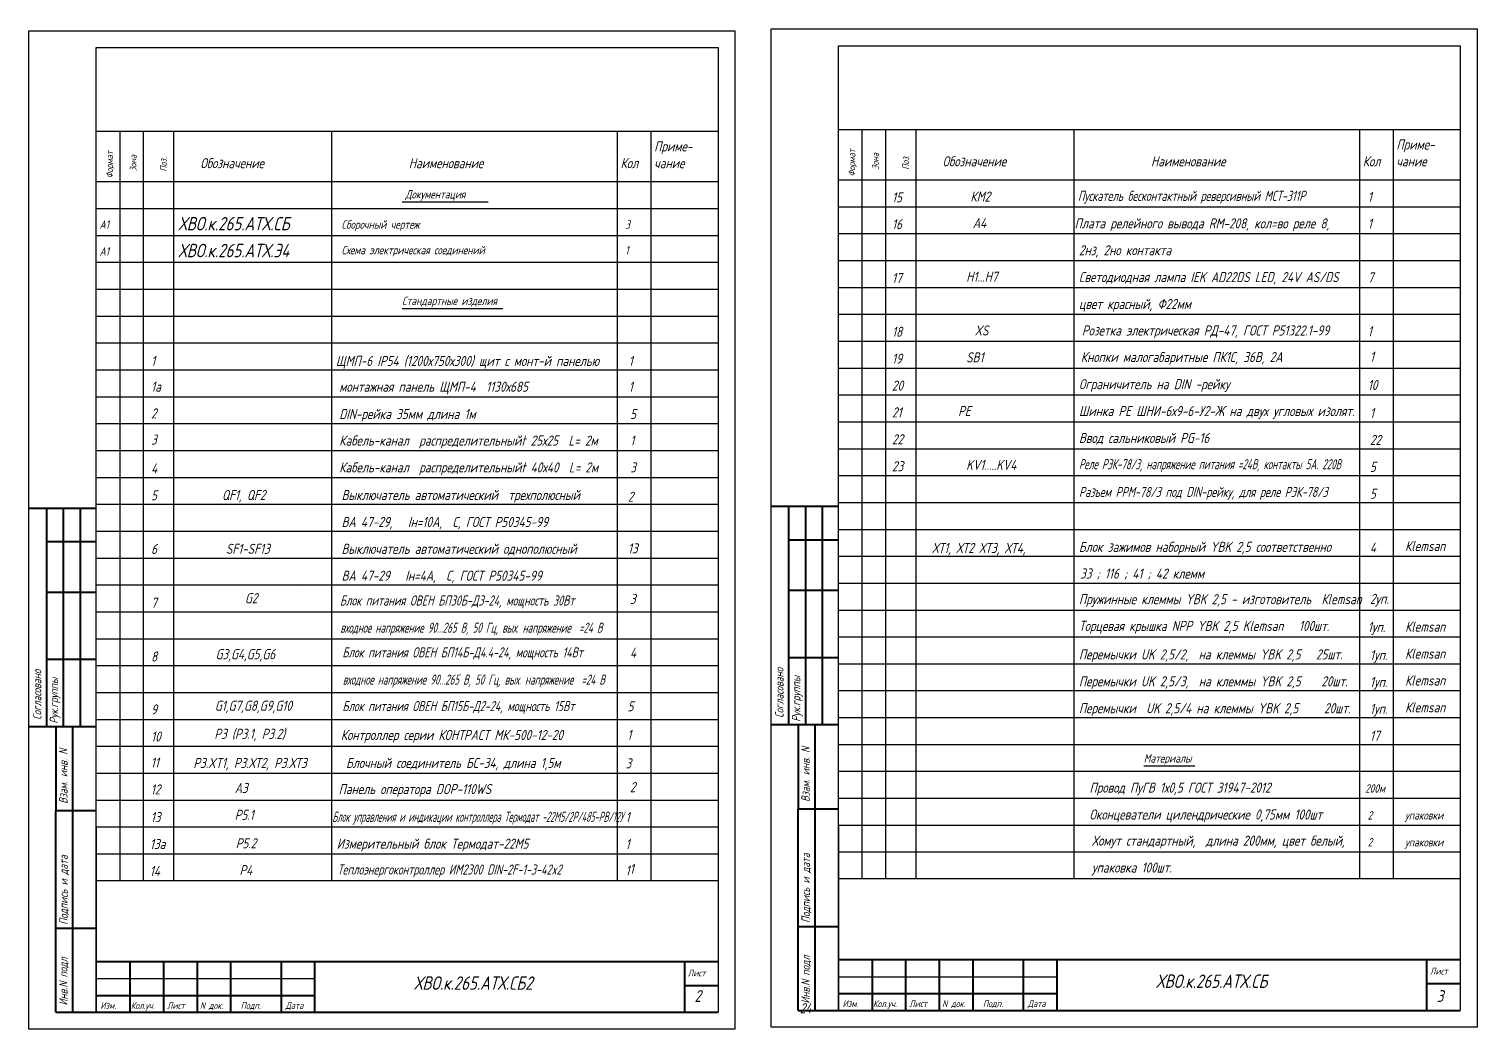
# Model space of a CAD drawing. Header units: millimetres. Extents: x 1012 to 5632, y 4 to 1530.
# Drawn here: x 1883.9 to 2314.7, y 6 to 303.6 of the extents above; entities that cross this region are included whole.
import ezdxf

# ---------------------------------------------------------------- set-up
doc = ezdxf.new("R2010")
doc.units = ezdxf.units.MM
doc.linetypes.add('HIDDEN', pattern=[0.375, 0.25, -0.125])
doc.layers.add('MAIN', color=7, linetype='Continuous', lineweight=50)
doc.layers.add('TEXT', color=250, linetype='Continuous')
doc.styles.add('GOST тип А', font='GOST_A.TTF', dxfattribs={"oblique": 15})
doc.styles.get("Standard").update_dxf_attribs({"font": 'GOST_A.TTF', "width": 0.8, "oblique": 15, "height": 3})

msp = doc.modelspace()

# ---------------------------------------------------------------- linework, layer by layer
for p, q in [((1883.8702, 303.0199), (2093.8702, 303.0199)), ((1883.8702, 6.0199), (1883.8702, 303.0199)), ((2093.8702, 303.0199), (2093.8702, 6.0199)), ((2104.6905, 303.5756), (2314.6905, 303.5756)), ((2104.6905, 6.5756), (2104.6905, 303.5756)), ((2314.6905, 303.5756), (2314.6905, 6.5756)), ((1903.8702, 250.1418), (2088.8702, 250.1418)), ((1903.8702, 250.1418), (2088.8702, 250.1418)), ((1994.8702, 252.1418), (2020.4833, 252.1418)), ((2124.6905, 250.6975), (2309.6905, 250.6975)), ((2124.6905, 250.6975), (2309.6905, 250.6975)), ((1903.8702, 242.1418), (2088.8702, 242.1418)), ((1903.8702, 242.1418), (2088.8702, 242.1418)), ((2124.6905, 242.6975), (2309.6905, 242.6975)), ((2124.6905, 242.6975), (2309.6905, 242.6975)), ((1903.8702, 234.1418), (2088.8702, 234.1418)), ((1903.8702, 234.1418), (2088.8702, 234.1418)), ((2124.6905, 234.6975), (2309.6905, 234.6975)), ((2124.6905, 234.6975), (2309.6905, 234.6975)), ((1903.8702, 226.1418), (2088.8702, 226.1418)), ((2124.6905, 226.6975), (2309.6905, 226.6975)), ((1994.8702, 220.4196), (2024.8792, 220.4196)), ((1903.8702, 218.1418), (2088.8702, 218.1418)), ((2124.6905, 218.6975), (2309.6905, 218.6975)), ((1903.8702, 210.1418), (2088.8702, 210.1418)), ((2124.6905, 210.6975), (2309.6905, 210.6975)), ((2124.6905, 202.6975), (2309.6905, 202.6975)), ((1903.8702, 202.1418), (2088.8702, 202.1418)), ((1903.8702, 194.1418), (2088.8702, 194.1418)), ((2124.6905, 194.6975), (2309.6905, 194.6975)), ((1903.8702, 186.1418), (2088.8702, 186.1418)), ((2124.6905, 186.6975), (2309.6905, 186.6975)), ((1903.8702, 178.1418), (2088.8702, 178.1418)), ((2124.6905, 178.6975), (2309.6905, 178.6975)), ((1903.8702, 170.1418), (2088.8702, 170.1418)), ((2124.6905, 170.6975), (2309.6905, 170.6975)), ((1903.8702, 162.1418), (2088.8702, 162.1418)), ((2124.6905, 162.6975), (2309.6905, 162.6975)), ((1903.8702, 154.1418), (2088.8702, 154.1418)), ((2124.6905, 154.6975), (2309.6905, 154.6975)), ((2124.6905, 146.6975), (2309.6905, 146.6975)), ((1903.8702, 146.1418), (2088.8702, 146.1418)), ((1903.8702, 138.1418), (2088.8702, 138.1418)), ((2124.6905, 138.6975), (2309.6905, 138.6975)), ((1903.8702, 130.1418), (2088.8702, 130.1418)), ((2124.6905, 130.6975), (2309.6905, 130.6975)), ((1903.8702, 122.1418), (2088.8702, 122.1418)), ((2124.6905, 122.6975), (2309.6905, 122.6975)), ((1903.8702, 114.1418), (2088.8702, 114.1418)), ((2124.6905, 114.6975), (2309.6905, 114.6975)), ((1903.8702, 106.1418), (2088.8702, 106.1418)), ((2124.6905, 106.6975), (2309.6905, 106.6975)), ((1903.8702, 98.1418), (2088.8702, 98.1418)), ((2124.6905, 98.6975), (2309.6905, 98.6975)), ((2124.6905, 90.6975), (2309.6905, 90.6975)), ((1903.8702, 90.1418), (2088.8702, 90.1418)), ((1903.8702, 82.1418), (2088.8702, 82.1418)), ((2124.6905, 82.6975), (2309.6905, 82.6975)), ((2215.5249, 84.3047), (2230.7047, 84.3047)), ((1903.8702, 74.1418), (2088.8702, 74.1418)), ((2124.6905, 74.6975), (2309.6905, 74.6975)), ((1903.8702, 66.1418), (2088.8702, 66.1418)), ((2124.6905, 66.6975), (2309.6905, 66.6975)), ((1903.8702, 58.1418), (2088.8702, 58.1418)), ((2124.6905, 58.6975), (2309.6905, 58.6975)), ((1903.8702, 50.2638), (2088.8702, 50.2638)), ((2124.6905, 50.8195), (2309.6905, 50.8195)), ((2093.8702, 6.0199), (1883.8702, 6.0199)), ((2314.6905, 6.5756), (2104.6905, 6.5756))]:
    msp.add_line(p, q)
at = {"lineweight": 30}
for p, q in [((1903.8702, 298.0199), (2088.8702, 298.0199)), ((1903.8702, 11.0199), (1903.8702, 298.0199)), ((2088.8702, 298.0199), (2088.8702, 11.0199)), ((2124.6905, 298.5756), (2309.6905, 298.5756)), ((2124.6905, 11.5756), (2124.6905, 298.5756)), ((2309.6905, 298.5756), (2309.6905, 11.5756)), ((1903.8702, 273.1418), (2088.8702, 273.1418)), ((1910.8702, 273.1418), (1910.8702, 50.2638)), ((1917.8702, 273.1418), (1917.8702, 50.2638)), ((1926.8702, 273.1418), (1926.8702, 50.2638)), ((1973.8702, 273.1418), (1973.8702, 50.2638)), ((2058.8702, 273.1418), (2058.8702, 50.2638)), ((2068.8702, 273.1418), (2068.8702, 50.2638)), ((2124.6905, 273.6975), (2309.6905, 273.6975)), ((2131.6905, 273.6975), (2131.6905, 50.8195)), ((2138.6905, 273.6975), (2138.6905, 50.8195)), ((2147.6905, 273.6975), (2147.6905, 50.8195)), ((2194.6905, 273.6975), (2194.6905, 50.8195)), ((2279.6905, 273.6975), (2279.6905, 50.8195)), ((2289.6905, 273.6975), (2289.6905, 50.8195)), ((2124.6905, 258.6975), (2309.6905, 258.6975)), ((1903.8702, 258.1418), (2088.8702, 258.1418)), ((1903.8702, 66.0199), (1903.8702, 11.0199)), ((2124.6905, 66.5756), (2124.6905, 11.5756))]:
    msp.add_line(p, q, dxfattribs=at)
at = {"color": 7, "lineweight": 40}
for p, q in [((2088.8702, 26.0199), (1903.8702, 26.0199)), ((1913.8702, 26.0199), (1913.8702, 11.0199)), ((1923.8702, 26.0199), (1923.8702, 11.0199)), ((1933.8702, 26.0199), (1933.8702, 11.0199)), ((1943.8702, 26.0199), (1943.8702, 11.0199)), ((1958.8702, 26.0199), (1958.8702, 11.0199)), ((1968.8702, 26.0199), (1968.8702, 11.0199)), ((2078.8702, 26.0199), (2078.8702, 11.0199)), ((2309.6905, 26.5756), (2124.6905, 26.5756)), ((2134.6905, 26.5756), (2134.6905, 11.5756)), ((2144.6905, 26.5756), (2144.6905, 11.5756)), ((2154.6905, 26.5756), (2154.6905, 11.5756)), ((2164.6905, 26.5756), (2164.6905, 11.5756)), ((2179.6905, 26.5756), (2179.6905, 11.5756)), ((2189.6905, 26.5756), (2189.6905, 11.5756)), ((2299.6905, 26.5756), (2299.6905, 11.5756)), ((2078.8702, 19.0199), (2088.8702, 19.0199)), ((2299.6905, 19.5756), (2309.6905, 19.5756)), ((1903.8702, 16.0199), (1968.8702, 16.0199)), ((2124.6905, 16.5756), (2189.6905, 16.5756)), ((1903.8702, 11.0199), (2088.8702, 11.0199)), ((2124.6905, 11.5756), (2309.6905, 11.5756))]:
    msp.add_line(p, q, dxfattribs=at)
at = {"color": 7}
for p, q in [((1903.8702, 26.0199), (1903.8702, 11.0199)), ((2124.6905, 26.5756), (2124.6905, 11.5756)), ((2124.6905, 21.5756), (2189.6905, 21.5756)), ((1903.8702, 21.0199), (1968.8702, 21.0199))]:
    msp.add_line(p, q, dxfattribs=at)
at = {"lineweight": 40}
for p, q in [((1891.8702, 11.0199), (2088.8702, 11.0199)), ((2112.6905, 11.5756), (2309.6905, 11.5756))]:
    msp.add_line(p, q, dxfattribs=at)
at = {"layer": 'MAIN', "color": 7, "linetype": 'Continuous', "lineweight": 40}
for p, q in [((1883.8702, 161.0318), (1903.8702, 161.0318)), ((1889.0688, 161.0318), (1889.0688, 96.0318)), ((1894.0688, 161.0318), (1894.0688, 96.0318)), ((1899.0688, 161.0318), (1899.0688, 96.0318)), ((2104.6905, 161.5875), (2124.6905, 161.5875)), ((2109.8891, 161.5875), (2109.8891, 96.5875)), ((2114.8891, 161.5875), (2114.8891, 96.5875)), ((2119.8891, 161.5875), (2119.8891, 96.5875)), ((1889.0688, 151.0318), (1903.8702, 151.0318)), ((2109.8891, 151.5875), (2124.6905, 151.5875)), ((1889.0688, 136.0318), (1903.8702, 136.0318)), ((2109.8891, 136.5875), (2124.6905, 136.5875)), ((2109.8891, 116.5875), (2124.6905, 116.5875)), ((1889.0688, 116.0318), (1903.8702, 116.0318)), ((1883.8702, 96.0318), (1903.8702, 96.0318)), ((1891.8702, 96.0199), (1891.8702, 71.0199)), ((1896.8702, 96.0199), (1896.8702, 11.0199)), ((2104.6905, 96.5875), (2124.6905, 96.5875)), ((2112.6905, 96.5756), (2112.6905, 71.5756)), ((2117.6905, 96.5756), (2117.6905, 11.5756)), ((1891.8702, 11.0199), (1891.8702, 71.0199)), ((1891.8702, 71.0199), (1903.8702, 71.0199)), ((2112.6905, 11.5756), (2112.6905, 71.5756)), ((2112.6905, 71.5756), (2124.6905, 71.5756)), ((1891.8702, 36.0199), (1903.8702, 36.0199)), ((2112.6905, 36.5756), (2124.6905, 36.5756))]:
    msp.add_line(p, q, dxfattribs=at)
at = {"layer": 'MAIN', "color": 7, "linetype": 'Continuous', "lineweight": -3}
msp.add_line((1965.5832, 136.5684), (1965.5832, 136.5684), dxfattribs=at)

# ---------------------------------------------------------------- texts
at = {"style": 'GOST тип А', "oblique": 15}
for s, height, p in [('Приме-', 3, (2069.8702, 267.1418)), ('Обозначение', 3, (1934.8702, 262.1418)), ('Наименование', 3, (1996.8702, 262.1418)), ('Наименование', 3, (1996.8702, 262.1418)), ('Кол', 3, (2059.8702, 262.1418)), ('чание', 3, (2069.8702, 262.1418)), ('Документация', 2.5, (1995.8702, 253.1418)), ('А1', 2.5, (1904.8702, 244.1418)), ('Сборочный чертеж', 2.5, (1976.8702, 244.1418)), ('3', 2.5, (2061.2607, 244.1418)), ('А1', 2.5, (1904.8702, 236.1418)), ('Схема электрическая соединений', 2.5, (1976.8702, 236.5375)), ('1', 2.5, (2061.2607, 236.5358)), ('Стандартные изделия', 2.5, (1994.8702, 221.4196))]:
    msp.add_text(s, height=height, dxfattribs=at).set_placement(p)
at = {"oblique": 15}
for s, p in [('Формат', (2129.6905, 259.6975)), ('Зона', (2136.6905, 261.6975)), ('Поз.', (2145.6905, 261.6975))]:
    msp.add_text(s, height=2, rotation=90, dxfattribs=at).set_placement(p)
for s, height, p in [('Приме-', 3, (2290.6905, 267.6975)), ('Обозначение', 3, (2155.6905, 262.6975)), ('Наименование', 3, (2217.6905, 262.6975)), ('Наименование', 3, (2217.6905, 262.6975)), ('Кол', 3, (2280.6905, 262.6975)), ('чание', 3, (2290.6905, 262.6975)), ('Материалы', 2.5, (2215.5249, 85.3047)), ('200м', 2.5, (2281.3852, 76.35)), ('Оконцеватели цилендрические 0,75мм 100шт', 3, (2199.3852, 68.35)), ('2', 2.5, (2282.1352, 68.35)), ('упаковки', 2.5, (2293.2297, 68.35)), ('2', 2.5, (2282.1352, 60.35)), ('упаковки', 2.5, (2293.2297, 60.35))]:
    msp.add_text(s, height=height, dxfattribs=at).set_placement(p)
at = {"style": 'GOST тип А', "oblique": 15}
for s, p in [('Формат', (1908.8702, 259.1418)), ('Зона', (1915.8702, 261.1418)), ('Поз.', (1924.8702, 261.1418))]:
    msp.add_text(s, height=2, rotation=90, dxfattribs=at).set_placement(p)
at = {"color": 7, "style": 'GOST тип А', "oblique": 15}
for s, p in [('15', (2140.6224, 251.981)), ('1', (2282.1742, 252.122)), ('16', (2140.6224, 243.981)), ('1', (2282.1742, 244.122)), ('17', (2140.6224, 227.981)), ('Н1...Н7', (2162.6883, 228.3635)), ('7', (2282.1742, 228.122)), ('18', (2140.6224, 211.981)), ('XS', (2165.2049, 212.3635)), ('Розетка электрическая РД-47, ГОСТ Р51322.1-99  ', (2197.1338, 212.3635)), ('1', (2282.1742, 212.122)), ('19', (2140.6224, 203.981)), ('SB1', (2162.6883, 204.3635)), ('1', (2282.8156, 204.546)), ('1', (1920.1938, 203.304)), ('ЩМП-6 IP54 (1200х750х300) щит с монт-й панелью', (1975.1754, 203.304)), ('1', (2062.2901, 203.304)), ('1а', (1920.1938, 195.6323)), ('монтажная панель ЩМП-4  1130х685', (1976.1754, 195.6323)), ('1', (2062.2901, 195.6323)), ('20', (2140.6224, 195.981)), ('10', (2282.1742, 196.122)), ('2', (1920.1938, 187.689)), ('DIN-рейка 35мм длина 1м ', (1976.1754, 187.5129)), ('5', (2062.7159, 187.5129)), ('21', (2140.6224, 187.981)), ('1', (2282.8156, 187.785)), ('3', (1920.1938, 179.903)), ('Кабель-канал  распределительныйt 25х25  L= 2м', (1976.1754, 179.6173)), ('1', (2062.7328, 179.6173)), ('22', (2140.6224, 179.981)), ('22', (2282.8156, 179.785)), ('4', (1920.1938, 171.3335)), ('Кабель-канал  распределительныйt 40х40  L= 2м', (1976.1754, 171.6173)), ('3', (2062.7328, 171.6173)), ('23', (2140.6224, 171.981)), ('KV1.....KV4', (2162.6883, 172.3635)), ('5', (2282.8156, 171.785)), ('5', (1920.1938, 163.3335)), ('5', (2282.8156, 163.785)), ('Блок зажимов наборный YBK 2,5 соответственно ', (2196.2423, 147.9815)), ('4', (2282.8156, 147.785)), (' Кlemsan', (2291.7423, 148.2315)), ('6', (1920.1938, 147.3335)), ('33 ; 116 ; 41 ; 42 клемм', (2196.5785, 140.0441)), ('7', (1920.1938, 131.3335)), ('Пружинные клеммы YBK 2,5 - изготовитель  Кlemsan', (2196.2423, 132.4221)), ('2уп.', (2282.8156, 132.5264)), ('Торцевая крышка NPP YBK 2,5 Klemsan   100шт.', (2196.2423, 124.4671)), ('1уп.', (2282.1742, 124.122)), (' Кlemsan', (2291.7423, 124.2315)), ('8', (1920.1938, 115.3563)), ('Перемычки UK 2,5/2,  на клеммы YBK 2,5   25шт.', (2196.2423, 115.9815)), ('1уп.', (2282.8156, 115.785)), (' Кlemsan', (2291.7423, 116.2315)), ('Перемычки UK 2,5/3,  на клеммы YBK 2,5    20шт.', (2196.2423, 107.9815)), ('1уп.', (2282.8156, 107.785)), (' Кlemsan', (2291.7423, 108.2315)), ('9', (1920.1938, 99.6129)), ('Перемычки  UK 2,5/4 на клеммы YBK 2,5     20шт.', (2196.2423, 99.9815)), ('1уп.', (2282.8156, 99.785)), (' Кlemsan', (2291.7423, 100.2315)), ('1', (2061.8533, 92.0553)), ('17', (2282.8156, 91.785)), ('10', (1920.1938, 91.5543)), ('11', (1920.0879, 83.8073)), ('3', (2061.3539, 83.5663)), ('12', (1920.0879, 75.8073)), (' А3', (1943.533, 76.2489)), ('13', (1920.0879, 67.5627)), (' Р5.1', (1943.533, 68.2489)), ('1', (2061.3539, 67.5663)), ('13а', (1919.833, 59.5627)), ('1', (2061.3539, 59.5663)), ('14', (1919.8021, 51.5473)), ('1', (2061.3539, 51.6883)), ('1', (2062.5925, 52.1773)), ('24', (2113.2235, 10.7174))]:
    msp.add_text(s, height=3, dxfattribs=at).set_placement(p)
at = {"color": 7, "linetype": 'Continuous', "oblique": 15}
for s, p in [('КМ2', (2163.9467, 252.221)), ('Р4', (1946.4892, 51.7873))]:
    msp.add_text(s, height=3, dxfattribs=at).set_placement(p)
at = {"color": 7, "linetype": 'Continuous', "oblique": 15, "width": 0.9}
for s, p in [(' Пускатель бесконтактный реверсивный МСТ-311Р', (2194.5668, 252.4152)), ('Теплоэнергоконтроллер ИМ2300 DIN-2F-1-3-42x2', (1975.6321, 51.9814))]:
    msp.add_text(s, height=3, dxfattribs=at).set_placement(p)
at = {"color": 7, "oblique": 15}
for s, height, p in [('А4', 3, (2164.658, 244.352)), ('Плата релейного вывода RM-208, кол=во реле 8,  ', 3, (2194.9451, 244.2176)), ('2нз, 2но контакта', 3, (2196.253, 236.2457)), ('Светодиодная лампа IEK AD22DS LED, 24V AS/DS', 3, (2196.253, 228.2457)), ('цвет красный, Ф22мм', 3, (2196.253, 220.2457)), ('Ограничитель на DIN -рейку', 3, (2196.253, 196.3868)), ('РЕ', 3, (2160.2891, 188.3868)), ('Шинка РЕ ШНИ-6х9-6-У2-Ж на двух угловых изолят.', 3, (2196.253, 188.3868)), ('Ввод сальниковый PG-16', 3, (2196.253, 180.3868)), ('ХТ1, ХТ2 ХТ3, ХТ4,', 3, (2152.5774, 147.6581)), ('Р3 (Р3.1, Р3.2)', 3, (1939.0137, 92.3518)), ('Контроллер серии КОНТРАСТ МК-500-12-20', 3, (1976.6561, 92.0139)), ('Р3.XT1, Р3.ХТ2, Р3.ХТ3', 3, (1932.7613, 83.6826)), ('Блочный соединитель БС-34, длина 1,5м', 3, (1978.1982, 83.6975)), ('Провод ПуГВ 1х0,5 ГОСТ 31947-2012', 3, (2199.3852, 76.35)), (' Р5.2', 3, (1943.8376, 59.7963)), ('Измерительный блок Термодат-22М5', 3, (1975.4326, 59.6619)), ('Лист', 2, (2079.8702, 21.6791)), ('Лист', 2, (2300.6905, 22.2348)), ('2', 3.5, (2081.8702, 14.0987)), ('3', 3.5, (2302.6905, 14.0809)), ('Изм.', 2, (1905.124, 12.0199)), ('Кол.уч.', 2, (1914.177, 12.0199)), ('Лист', 2, (1924.9489, 12.0199)), ('N док.', 2, (1934.7456, 12.0199)), ('Подп.', 2, (1946.8702, 12.0199)), ('Дата', 2, (1960.2049, 12.0199)), ('Изм.', 2, (2125.9443, 12.5756)), ('Кол.уч.', 2, (2134.9974, 12.5756)), ('Лист', 2, (2145.7692, 12.5756)), ('N док.', 2, (2155.566, 12.5756)), ('Подп.', 2, (2167.6905, 12.5756)), ('Дата', 2, (2181.0253, 12.5756))]:
    msp.add_text(s, height=height, dxfattribs=at).set_placement(p)
at = {"color": 7, "linetype": 'Continuous', "style": 'GOST тип А', "oblique": 15}
for s, width, p in [('Реле РЭК-78/3, напряжение питания =24В, контакты 5А. 220В', 0.8, (2196.2519, 172.5803)), ('Разъем РРМ-78/3 под DIN-рейку, для реле РЭК-78/3 ', 0.9, (2196.2519, 164.3303))]:
    msp.add_text(s, height=3, dxfattribs=dict(at, width=width)).set_placement(p)
at = {"color": 7, "oblique": 15, "width": 0.7}
msp.add_text('Блок управления и индикации контроллера Термодат -22М5/2Р/485-РВ/12У', height=3, dxfattribs=at).set_placement((1974.1247, 67.6619))
at = {"color": 7, "linetype": 'HIDDEN', "oblique": 15}
for s, p in [(' Хомут стандартный,  длина 200мм, цвет белый,', (2198.5655, 60.5725)), (' упаковка 100шт.', (2198.5655, 52.5725))]:
    msp.add_text(s, height=3, dxfattribs=at).set_placement(p)
at = {"layer": 'MAIN', "color": 7, "linetype": 'Continuous', "lineweight": -3, "style": 'GOST тип А', "oblique": 15}
for s, p in [('Кнопки малогабаритные ПК1С, 36В, 2А', (2196.8155, 204.4692)), ('QF1, QF2', (1941.2844, 163.398)), ('Выключатель автоматический  трехполюсный', (1976.8746, 163.398)), ('2', (2062.0342, 162.898)), ('ВА 47-29,   Iн=10А,  С, ГОСТ Р50345-99', (1976.8746, 155.398)), ('SF1-SF13', (1942.441, 147.398)), ('Выключатель автоматический однополюсный ', (1976.8746, 147.398)), ('13', (2062.0554, 147.5445)), ('ВА 47-29   Iн=4А,  С, ГОСТ Р50345-99', (1976.8746, 139.398)), ('3', (2062.6648, 132.4956)), ('4', (2062.6648, 116.4956)), ('5', (2061.9468, 100.5373)), ('Панель оператора DOP-110WS', (1975.9952, 75.9135)), ('2', (2062.6648, 76.4956))]:
    msp.add_text(s, height=3, dxfattribs=at).set_placement(p)
at = {"layer": 'MAIN', "color": 7, "linetype": 'Continuous', "lineweight": -3, "oblique": 15}
for s, p in [(' G2 ', (1946.5774, 132.7065)), ('G3,G4,G5,G6', (1939.3973, 116.058)), (' G1,G7,G8,G9,G10 ', (1937.6174, 100.7065))]:
    msp.add_text(s, height=3, dxfattribs=at).set_placement(p)
for s, width, p in [('Блок питания ОВЕН БП30Б-Д3-24, мощность 30Вт', 0.9, (1976.3671, 132.026)), ('входное напряжение 90...265 В, 50 Гц, вых. напряжение  =24 В', 0.8, (1976.4921, 123.9226)), ('Блок питания ОВЕН БП14Б-Д4.4-24, мощность 14Вт', 0.9, (1977.1018, 116.6017)), ('входное напряжение 90...265 В, 50 Гц, вых. напряжение  =24 В', 0.8, (1977.2268, 108.4984)), ('Блок питания ОВЕН БП15Б-Д2-24, мощность 15Вт', 0.9, (1977.1018, 100.6017))]:
    msp.add_text(s, height=3, dxfattribs=dict(at, width=width)).set_placement(p)
at = {"layer": 'MAIN', "color": 7, "linetype": 'Continuous', "lineweight": -3, "style": 'GOST тип А', "oblique": 15}
for s, p in [('Согласовано', (1887.5452, 98.0318)), ('Рук.группы', (1892.5452, 96.8661)), ('Взам. инв. N', (1895.3467, 73.0199))]:
    msp.add_text(s, height=2.5, rotation=90, dxfattribs=at).set_placement(p)
at = {"layer": 'MAIN', "color": 7, "linetype": 'Continuous', "lineweight": -3, "oblique": 15}
for s, p in [('Согласовано', (2108.3656, 98.5875)), ('Рук.группы', (2113.3656, 97.4218)), ('Взам. инв. N', (2116.167, 73.5756)), ('Подпись и дата', (1895.3937, 37.0199)), ('Подпись и дата', (2116.2141, 37.5756)), ('Инв.N подл', (1895.3467, 13.0199)), ('Инв.N подл', (2116.167, 13.5756))]:
    msp.add_text(s, height=2.5, rotation=90, dxfattribs=at).set_placement(p)
at = {"layer": 'TEXT', "color": 7, "linetype": 'Continuous', "lineweight": -3, "oblique": 15}
for s, p in [('ХВО.к.265.АТХ.СБ', (1928.3087, 243.6445)), ('ХВО.к.265.АТХ.Э4', (1928.3087, 235.6445)), ('ХВО.к.265.АТХ.СБ2', (1998.4017, 17.6911)), ('ХВО.к.265.АТХ.СБ', (2219.222, 18.2468))]:
    msp.add_text(s, height=4, dxfattribs=at).set_placement(p)

doc.saveas('drawing.dxf')
